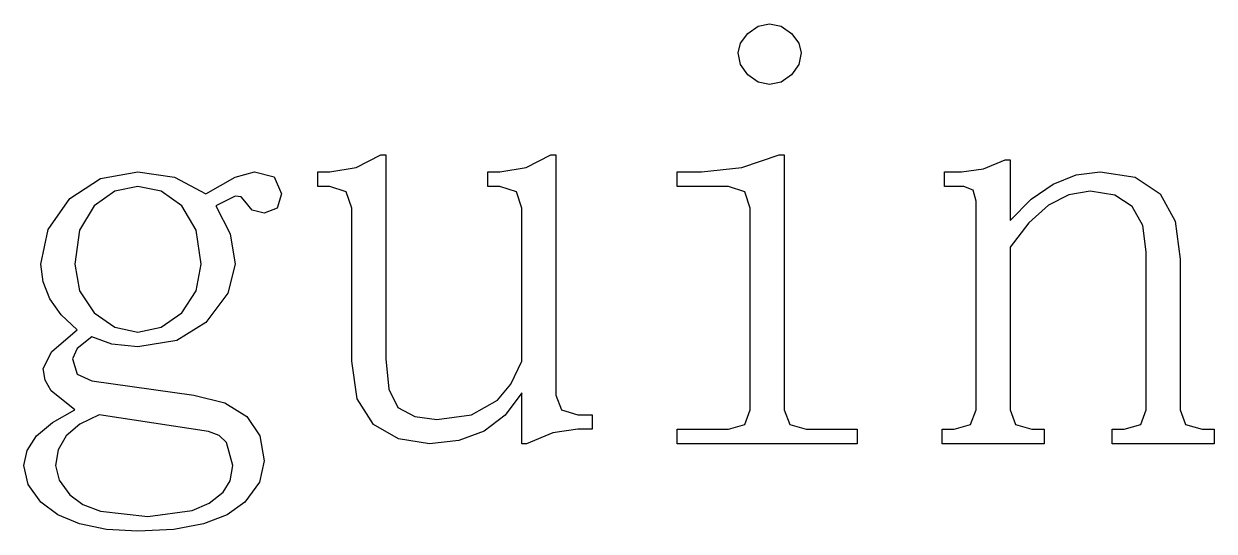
# Model space of a CAD drawing. Extents: x 0 to 621, y -370 to 0.
# Drawn here: x 121.52 to 139.34, y -290.71 to -283.11 of the extents above; entities that cross this region are included whole.
import ezdxf

# ---------------------------------------------------------------- set-up
doc = ezdxf.new("R2010")
doc.units = 0
doc.layers.get('0').update_dxf_attribs({"linetype": 'CONTINUOUS'})

# ---------------------------------------------------------------- blocks, each defined once
blk = doc.blocks.new('BLOCK_1423')
at = {"color": 7}
blk.add_lwpolyline([(123.233, -285.543), (122.888, -285.615)], dxfattribs=at)
blk = doc.blocks.new('BLOCK_1424')
at = {"color": 7}
blk.add_lwpolyline([(122.888, -285.615), (122.579, -285.834)], dxfattribs=at)
blk = doc.blocks.new('BLOCK_1425')
at = {"color": 7}
blk.add_lwpolyline([(122.579, -285.834), (122.36, -286.197)], dxfattribs=at)
blk = doc.blocks.new('BLOCK_1426')
at = {"color": 7}
blk.add_lwpolyline([(122.36, -286.197), (122.288, -286.706)], dxfattribs=at)
blk = doc.blocks.new('BLOCK_1427')
at = {"color": 7}
blk.add_lwpolyline([(122.288, -286.706), (122.36, -287.106)], dxfattribs=at)
blk = doc.blocks.new('BLOCK_1428')
at = {"color": 7}
blk.add_lwpolyline([(122.36, -287.106), (122.579, -287.434)], dxfattribs=at)
blk = doc.blocks.new('BLOCK_1429')
at = {"color": 7}
blk.add_lwpolyline([(122.579, -287.434), (122.888, -287.652)], dxfattribs=at)
blk = doc.blocks.new('BLOCK_1430')
at = {"color": 7}
blk.add_lwpolyline([(122.888, -287.652), (123.233, -287.724)], dxfattribs=at)
blk = doc.blocks.new('BLOCK_1431')
at = {"color": 7}
blk.add_lwpolyline([(123.233, -287.724), (123.579, -287.652)], dxfattribs=at)
blk = doc.blocks.new('BLOCK_1432')
at = {"color": 7}
blk.add_lwpolyline([(123.579, -287.652), (123.888, -287.434)], dxfattribs=at)
blk = doc.blocks.new('BLOCK_1433')
at = {"color": 7}
blk.add_lwpolyline([(123.888, -287.434), (124.106, -287.106)], dxfattribs=at)
blk = doc.blocks.new('BLOCK_1434')
at = {"color": 7}
blk.add_lwpolyline([(124.106, -287.106), (124.179, -286.706)], dxfattribs=at)
blk = doc.blocks.new('BLOCK_1435')
at = {"color": 7}
blk.add_lwpolyline([(124.179, -286.706), (124.106, -286.197)], dxfattribs=at)
blk = doc.blocks.new('BLOCK_1436')
at = {"color": 7}
blk.add_lwpolyline([(124.106, -286.197), (123.888, -285.834)], dxfattribs=at)
blk = doc.blocks.new('BLOCK_1437')
at = {"color": 7}
blk.add_lwpolyline([(123.888, -285.834), (123.579, -285.615)], dxfattribs=at)
blk = doc.blocks.new('BLOCK_1438')
at = {"color": 7}
blk.add_lwpolyline([(123.579, -285.615), (123.233, -285.543)], dxfattribs=at)
blk = doc.blocks.new('BLOCK_1439')
at = {"color": 7}
blk.add_lwpolyline([(122.542, -288.452), (124.07, -288.67)], dxfattribs=at)
blk = doc.blocks.new('BLOCK_1440')
at = {"color": 7}
blk.add_lwpolyline([(124.07, -288.67), (124.531, -288.786)], dxfattribs=at)
blk = doc.blocks.new('BLOCK_1441')
at = {"color": 7}
blk.add_lwpolyline([(124.531, -288.786), (124.86, -288.988)], dxfattribs=at)
blk = doc.blocks.new('BLOCK_1442')
at = {"color": 7}
blk.add_lwpolyline([(124.86, -288.988), (125.058, -289.277)], dxfattribs=at)
blk = doc.blocks.new('BLOCK_1443')
at = {"color": 7}
blk.add_lwpolyline([(125.058, -289.277), (125.124, -289.652)], dxfattribs=at)
blk = doc.blocks.new('BLOCK_1444')
at = {"color": 7}
blk.add_lwpolyline([(125.124, -289.652), (125.051, -289.97)], dxfattribs=at)
blk = doc.blocks.new('BLOCK_1445')
at = {"color": 7}
blk.add_lwpolyline([(125.051, -289.97), (124.833, -290.27)], dxfattribs=at)
blk = doc.blocks.new('BLOCK_1446')
at = {"color": 7}
blk.add_lwpolyline([(124.833, -290.27), (124.57, -290.461)], dxfattribs=at)
blk = doc.blocks.new('BLOCK_1447')
at = {"color": 7}
blk.add_lwpolyline([(124.57, -290.461), (124.215, -290.597)], dxfattribs=at)
blk = doc.blocks.new('BLOCK_1448')
at = {"color": 7}
blk.add_lwpolyline([(124.215, -290.597), (123.77, -290.679)], dxfattribs=at)
blk = doc.blocks.new('BLOCK_1449')
at = {"color": 7}
blk.add_lwpolyline([(123.77, -290.679), (123.233, -290.706)], dxfattribs=at)
blk = doc.blocks.new('BLOCK_1450')
at = {"color": 7}
blk.add_lwpolyline([(123.233, -290.706), (122.76, -290.679)], dxfattribs=at)
blk = doc.blocks.new('BLOCK_1451')
at = {"color": 7}
blk.add_lwpolyline([(122.76, -290.679), (122.36, -290.597)], dxfattribs=at)
blk = doc.blocks.new('BLOCK_1452')
at = {"color": 7}
blk.add_lwpolyline([(122.36, -290.597), (122.033, -290.461)], dxfattribs=at)
blk = doc.blocks.new('BLOCK_1453')
at = {"color": 7}
blk.add_lwpolyline([(122.033, -290.461), (121.779, -290.27)], dxfattribs=at)
blk = doc.blocks.new('BLOCK_1454')
at = {"color": 7}
blk.add_lwpolyline([(121.779, -290.27), (121.588, -290.006)], dxfattribs=at)
blk = doc.blocks.new('BLOCK_1455')
at = {"color": 7}
blk.add_lwpolyline([(121.588, -290.006), (121.524, -289.724)], dxfattribs=at)
blk = doc.blocks.new('BLOCK_1456')
at = {"color": 7}
blk.add_lwpolyline([(121.524, -289.724), (121.572, -289.495)], dxfattribs=at)
blk = doc.blocks.new('BLOCK_1457')
at = {"color": 7}
blk.add_lwpolyline([(121.572, -289.495), (121.715, -289.279)], dxfattribs=at)
blk = doc.blocks.new('BLOCK_1458')
at = {"color": 7}
blk.add_lwpolyline([(121.715, -289.279), (121.954, -289.077)], dxfattribs=at)
blk = doc.blocks.new('BLOCK_1459')
at = {"color": 7}
blk.add_lwpolyline([(121.954, -289.077), (122.288, -288.888)], dxfattribs=at)
blk = doc.blocks.new('BLOCK_1460')
at = {"color": 7}
blk.add_lwpolyline([(122.288, -288.888), (121.933, -288.606)], dxfattribs=at)
blk = doc.blocks.new('BLOCK_1461')
at = {"color": 7}
blk.add_lwpolyline([(121.933, -288.606), (121.845, -288.445)], dxfattribs=at)
blk = doc.blocks.new('BLOCK_1462')
at = {"color": 7}
blk.add_lwpolyline([(121.845, -288.445), (121.815, -288.27)], dxfattribs=at)
blk = doc.blocks.new('BLOCK_1463')
at = {"color": 7}
blk.add_lwpolyline([(121.815, -288.27), (121.942, -288.015)], dxfattribs=at)
blk = doc.blocks.new('BLOCK_1464')
at = {"color": 7}
blk.add_lwpolyline([(121.942, -288.015), (122.324, -287.688)], dxfattribs=at)
blk = doc.blocks.new('BLOCK_1465')
at = {"color": 7}
blk.add_lwpolyline([(122.324, -287.688), (122.085, -287.463)], dxfattribs=at)
blk = doc.blocks.new('BLOCK_1466')
at = {"color": 7}
blk.add_lwpolyline([(122.085, -287.463), (121.915, -287.224)], dxfattribs=at)
blk = doc.blocks.new('BLOCK_1467')
at = {"color": 7}
blk.add_lwpolyline([(121.915, -287.224), (121.813, -286.972)], dxfattribs=at)
blk = doc.blocks.new('BLOCK_1468')
at = {"color": 7}
blk.add_lwpolyline([(121.813, -286.972), (121.779, -286.706)], dxfattribs=at)
blk = doc.blocks.new('BLOCK_1469')
at = {"color": 7}
blk.add_lwpolyline([(121.779, -286.706), (121.888, -286.188)], dxfattribs=at)
blk = doc.blocks.new('BLOCK_1470')
at = {"color": 7}
blk.add_lwpolyline([(121.888, -286.188), (122.215, -285.724)], dxfattribs=at)
blk = doc.blocks.new('BLOCK_1471')
at = {"color": 7}
blk.add_lwpolyline([(122.215, -285.724), (122.67, -285.424)], dxfattribs=at)
blk = doc.blocks.new('BLOCK_1472')
at = {"color": 7}
blk.add_lwpolyline([(122.67, -285.424), (123.233, -285.324)], dxfattribs=at)
blk = doc.blocks.new('BLOCK_1473')
at = {"color": 7}
blk.add_lwpolyline([(123.233, -285.324), (123.779, -285.406)], dxfattribs=at)
blk = doc.blocks.new('BLOCK_1474')
at = {"color": 7}
blk.add_lwpolyline([(123.779, -285.406), (124.251, -285.652)], dxfattribs=at)
blk = doc.blocks.new('BLOCK_1475')
at = {"color": 7}
blk.add_lwpolyline([(124.251, -285.652), (124.688, -285.406)], dxfattribs=at)
blk = doc.blocks.new('BLOCK_1476')
at = {"color": 7}
blk.add_lwpolyline([(124.688, -285.406), (124.979, -285.324)], dxfattribs=at)
blk = doc.blocks.new('BLOCK_1477')
at = {"color": 7}
blk.add_lwpolyline([(124.979, -285.324), (125.27, -285.397)], dxfattribs=at)
blk = doc.blocks.new('BLOCK_1478')
at = {"color": 7}
blk.add_lwpolyline([(125.27, -285.397), (125.379, -285.652)], dxfattribs=at)
blk = doc.blocks.new('BLOCK_1479')
at = {"color": 7}
blk.add_lwpolyline([(125.379, -285.652), (125.315, -285.87)], dxfattribs=at)
blk = doc.blocks.new('BLOCK_1480')
at = {"color": 7}
blk.add_lwpolyline([(125.315, -285.87), (125.124, -285.943)], dxfattribs=at)
blk = doc.blocks.new('BLOCK_1481')
at = {"color": 7}
blk.add_lwpolyline([(125.124, -285.943), (124.942, -285.897)], dxfattribs=at)
blk = doc.blocks.new('BLOCK_1482')
at = {"color": 7}
blk.add_lwpolyline([(124.942, -285.897), (124.833, -285.761)], dxfattribs=at)
blk = doc.blocks.new('BLOCK_1483')
at = {"color": 7}
blk.add_lwpolyline([(124.833, -285.761), (124.779, -285.697)], dxfattribs=at)
blk = doc.blocks.new('BLOCK_1484')
at = {"color": 7}
blk.add_lwpolyline([(124.779, -285.697), (124.688, -285.688)], dxfattribs=at)
blk = doc.blocks.new('BLOCK_1485')
at = {"color": 7}
blk.add_lwpolyline([(124.688, -285.688), (124.397, -285.834)], dxfattribs=at)
blk = doc.blocks.new('BLOCK_1486')
at = {"color": 7}
blk.add_lwpolyline([(124.397, -285.834), (124.615, -286.252)], dxfattribs=at)
blk = doc.blocks.new('BLOCK_1487')
at = {"color": 7}
blk.add_lwpolyline([(124.615, -286.252), (124.688, -286.706)], dxfattribs=at)
blk = doc.blocks.new('BLOCK_1488')
at = {"color": 7}
blk.add_lwpolyline([(124.688, -286.706), (124.579, -287.143)], dxfattribs=at)
blk = doc.blocks.new('BLOCK_1489')
at = {"color": 7}
blk.add_lwpolyline([(124.579, -287.143), (124.251, -287.579)], dxfattribs=at)
blk = doc.blocks.new('BLOCK_1490')
at = {"color": 7}
blk.add_lwpolyline([(124.251, -287.579), (123.815, -287.852)], dxfattribs=at)
blk = doc.blocks.new('BLOCK_1491')
at = {"color": 7}
blk.add_lwpolyline([(123.815, -287.852), (123.233, -287.943)], dxfattribs=at)
blk = doc.blocks.new('BLOCK_1492')
at = {"color": 7}
blk.add_lwpolyline([(123.233, -287.943), (122.842, -287.906)], dxfattribs=at)
blk = doc.blocks.new('BLOCK_1493')
at = {"color": 7}
blk.add_lwpolyline([(122.842, -287.906), (122.542, -287.797)], dxfattribs=at)
blk = doc.blocks.new('BLOCK_1494')
at = {"color": 7}
blk.add_lwpolyline([(122.542, -287.797), (122.324, -287.97)], dxfattribs=at)
blk = doc.blocks.new('BLOCK_1495')
at = {"color": 7}
blk.add_lwpolyline([(122.324, -287.97), (122.251, -288.124)], dxfattribs=at)
blk = doc.blocks.new('BLOCK_1496')
at = {"color": 7}
blk.add_lwpolyline([(122.251, -288.124), (122.324, -288.352)], dxfattribs=at)
blk = doc.blocks.new('BLOCK_1497')
at = {"color": 7}
blk.add_lwpolyline([(122.324, -288.352), (122.542, -288.452)], dxfattribs=at)
blk = doc.blocks.new('BLOCK_1498')
at = {"color": 7}
blk.add_lwpolyline([(124.288, -289.215), (122.651, -288.961)], dxfattribs=at)
blk = doc.blocks.new('BLOCK_1499')
at = {"color": 7}
blk.add_lwpolyline([(122.651, -288.961), (122.365, -289.104)], dxfattribs=at)
blk = doc.blocks.new('BLOCK_1500')
at = {"color": 7}
blk.add_lwpolyline([(122.365, -289.104), (122.16, -289.279)], dxfattribs=at)
blk = doc.blocks.new('BLOCK_1501')
at = {"color": 7}
blk.add_lwpolyline([(122.16, -289.279), (122.038, -289.486)], dxfattribs=at)
blk = doc.blocks.new('BLOCK_1502')
at = {"color": 7}
blk.add_lwpolyline([(122.038, -289.486), (121.997, -289.724)], dxfattribs=at)
blk = doc.blocks.new('BLOCK_1503')
at = {"color": 7}
blk.add_lwpolyline([(121.997, -289.724), (122.051, -289.943)], dxfattribs=at)
blk = doc.blocks.new('BLOCK_1504')
at = {"color": 7}
blk.add_lwpolyline([(122.051, -289.943), (122.215, -290.161)], dxfattribs=at)
blk = doc.blocks.new('BLOCK_1505')
at = {"color": 7}
blk.add_lwpolyline([(122.215, -290.161), (122.41, -290.304)], dxfattribs=at)
blk = doc.blocks.new('BLOCK_1506')
at = {"color": 7}
blk.add_lwpolyline([(122.41, -290.304), (122.67, -290.406)], dxfattribs=at)
blk = doc.blocks.new('BLOCK_1507')
at = {"color": 7}
blk.add_lwpolyline([(122.67, -290.406), (123.379, -290.488)], dxfattribs=at)
blk = doc.blocks.new('BLOCK_1508')
at = {"color": 7}
blk.add_lwpolyline([(123.379, -290.488), (124.042, -290.397)], dxfattribs=at)
blk = doc.blocks.new('BLOCK_1509')
at = {"color": 7}
blk.add_lwpolyline([(124.042, -290.397), (124.299, -290.284)], dxfattribs=at)
blk = doc.blocks.new('BLOCK_1510')
at = {"color": 7}
blk.add_lwpolyline([(124.299, -290.284), (124.506, -290.124)], dxfattribs=at)
blk = doc.blocks.new('BLOCK_1511')
at = {"color": 7}
blk.add_lwpolyline([(124.506, -290.124), (124.615, -289.952)], dxfattribs=at)
blk = doc.blocks.new('BLOCK_1512')
at = {"color": 7}
blk.add_lwpolyline([(124.615, -289.952), (124.651, -289.724)], dxfattribs=at)
blk = doc.blocks.new('BLOCK_1513')
at = {"color": 7}
blk.add_lwpolyline([(124.651, -289.724), (124.56, -289.379)], dxfattribs=at)
blk = doc.blocks.new('BLOCK_1514')
at = {"color": 7}
blk.add_lwpolyline([(124.56, -289.379), (124.447, -289.274)], dxfattribs=at)
blk = doc.blocks.new('BLOCK_1515')
at = {"color": 7}
blk.add_lwpolyline([(124.447, -289.274), (124.288, -289.215)], dxfattribs=at)
blk = doc.blocks.new('BLOCK_1516')
at = {"color": 7}
blk.add_lwpolyline([(126.942, -288.124), (126.988, -288.579)], dxfattribs=at)
blk = doc.blocks.new('BLOCK_1517')
at = {"color": 7}
blk.add_lwpolyline([(126.988, -288.579), (127.124, -288.852)], dxfattribs=at)
blk = doc.blocks.new('BLOCK_1518')
at = {"color": 7}
blk.add_lwpolyline([(127.124, -288.852), (127.379, -288.988)], dxfattribs=at)
blk = doc.blocks.new('BLOCK_1519')
at = {"color": 7}
blk.add_lwpolyline([(127.379, -288.988), (127.706, -289.034)], dxfattribs=at)
blk = doc.blocks.new('BLOCK_1520')
at = {"color": 7}
blk.add_lwpolyline([(127.706, -289.034), (128.224, -288.961)], dxfattribs=at)
blk = doc.blocks.new('BLOCK_1521')
at = {"color": 7}
blk.add_lwpolyline([(128.224, -288.961), (128.615, -288.743)], dxfattribs=at)
blk = doc.blocks.new('BLOCK_1522')
at = {"color": 7}
blk.add_lwpolyline([(128.615, -288.743), (128.815, -288.506)], dxfattribs=at)
blk = doc.blocks.new('BLOCK_1523')
at = {"color": 7}
blk.add_lwpolyline([(128.815, -288.506), (128.979, -288.161)], dxfattribs=at)
blk = doc.blocks.new('BLOCK_1524')
at = {"color": 7}
blk.add_lwpolyline([(128.979, -288.161), (128.979, -285.87)], dxfattribs=at)
blk = doc.blocks.new('BLOCK_1525')
at = {"color": 7}
blk.add_lwpolyline([(128.979, -285.87), (128.897, -285.624)], dxfattribs=at)
blk = doc.blocks.new('BLOCK_1526')
at = {"color": 7}
blk.add_lwpolyline([(128.897, -285.624), (128.651, -285.543)], dxfattribs=at)
blk = doc.blocks.new('BLOCK_1527')
at = {"color": 7}
blk.add_lwpolyline([(128.651, -285.543), (128.47, -285.543)], dxfattribs=at)
blk = doc.blocks.new('BLOCK_1528')
at = {"color": 7}
blk.add_lwpolyline([(128.47, -285.543), (128.47, -285.324)], dxfattribs=at)
blk = doc.blocks.new('BLOCK_1529')
at = {"color": 7}
blk.add_lwpolyline([(128.47, -285.324), (128.651, -285.324)], dxfattribs=at)
blk = doc.blocks.new('BLOCK_1530')
at = {"color": 7}
blk.add_lwpolyline([(128.651, -285.324), (129.042, -285.261)], dxfattribs=at)
blk = doc.blocks.new('BLOCK_1531')
at = {"color": 7}
blk.add_lwpolyline([(129.042, -285.261), (129.415, -285.07)], dxfattribs=at)
blk = doc.blocks.new('BLOCK_1532')
at = {"color": 7}
blk.add_lwpolyline([(129.415, -285.07), (129.488, -285.07)], dxfattribs=at)
blk = doc.blocks.new('BLOCK_1533')
at = {"color": 7}
blk.add_lwpolyline([(129.488, -285.07), (129.488, -288.67)], dxfattribs=at)
blk = doc.blocks.new('BLOCK_1534')
at = {"color": 7}
blk.add_lwpolyline([(129.488, -288.67), (129.57, -288.888)], dxfattribs=at)
blk = doc.blocks.new('BLOCK_1535')
at = {"color": 7}
blk.add_lwpolyline([(129.57, -288.888), (129.815, -288.961)], dxfattribs=at)
blk = doc.blocks.new('BLOCK_1536')
at = {"color": 7}
blk.add_lwpolyline([(129.815, -288.961), (130.033, -288.961)], dxfattribs=at)
blk = doc.blocks.new('BLOCK_1537')
at = {"color": 7}
blk.add_lwpolyline([(130.033, -288.961), (130.033, -289.179)], dxfattribs=at)
blk = doc.blocks.new('BLOCK_1538')
at = {"color": 7}
blk.add_lwpolyline([(130.033, -289.179), (129.815, -289.179)], dxfattribs=at)
blk = doc.blocks.new('BLOCK_1539')
at = {"color": 7}
blk.add_lwpolyline([(129.815, -289.179), (129.442, -289.234)], dxfattribs=at)
blk = doc.blocks.new('BLOCK_1540')
at = {"color": 7}
blk.add_lwpolyline([(129.442, -289.234), (129.051, -289.397)], dxfattribs=at)
blk = doc.blocks.new('BLOCK_1541')
at = {"color": 7}
blk.add_lwpolyline([(129.051, -289.397), (128.979, -289.397)], dxfattribs=at)
blk = doc.blocks.new('BLOCK_1542')
at = {"color": 7}
blk.add_lwpolyline([(128.979, -289.397), (128.979, -288.634)], dxfattribs=at)
blk = doc.blocks.new('BLOCK_1543')
at = {"color": 7}
blk.add_lwpolyline([(128.979, -288.634), (128.729, -288.968)], dxfattribs=at)
blk = doc.blocks.new('BLOCK_1544')
at = {"color": 7}
blk.add_lwpolyline([(128.729, -288.968), (128.415, -289.206)], dxfattribs=at)
blk = doc.blocks.new('BLOCK_1545')
at = {"color": 7}
blk.add_lwpolyline([(128.415, -289.206), (128.038, -289.349)], dxfattribs=at)
blk = doc.blocks.new('BLOCK_1546')
at = {"color": 7}
blk.add_lwpolyline([(128.038, -289.349), (127.597, -289.397)], dxfattribs=at)
blk = doc.blocks.new('BLOCK_1547')
at = {"color": 7}
blk.add_lwpolyline([(127.597, -289.397), (127.133, -289.324)], dxfattribs=at)
blk = doc.blocks.new('BLOCK_1548')
at = {"color": 7}
blk.add_lwpolyline([(127.133, -289.324), (126.76, -289.106)], dxfattribs=at)
blk = doc.blocks.new('BLOCK_1549')
at = {"color": 7}
blk.add_lwpolyline([(126.76, -289.106), (126.515, -288.724)], dxfattribs=at)
blk = doc.blocks.new('BLOCK_1550')
at = {"color": 7}
blk.add_lwpolyline([(126.515, -288.724), (126.433, -288.161)], dxfattribs=at)
blk = doc.blocks.new('BLOCK_1551')
at = {"color": 7}
blk.add_lwpolyline([(126.433, -288.161), (126.433, -285.87)], dxfattribs=at)
blk = doc.blocks.new('BLOCK_1552')
at = {"color": 7}
blk.add_lwpolyline([(126.433, -285.87), (126.351, -285.624)], dxfattribs=at)
blk = doc.blocks.new('BLOCK_1553')
at = {"color": 7}
blk.add_lwpolyline([(126.351, -285.624), (126.106, -285.543)], dxfattribs=at)
blk = doc.blocks.new('BLOCK_1554')
at = {"color": 7}
blk.add_lwpolyline([(126.106, -285.543), (125.924, -285.543)], dxfattribs=at)
blk = doc.blocks.new('BLOCK_1555')
at = {"color": 7}
blk.add_lwpolyline([(125.924, -285.543), (125.924, -285.324)], dxfattribs=at)
blk = doc.blocks.new('BLOCK_1556')
at = {"color": 7}
blk.add_lwpolyline([(125.924, -285.324), (126.106, -285.324)], dxfattribs=at)
blk = doc.blocks.new('BLOCK_1557')
at = {"color": 7}
blk.add_lwpolyline([(126.106, -285.324), (126.497, -285.261)], dxfattribs=at)
blk = doc.blocks.new('BLOCK_1558')
at = {"color": 7}
blk.add_lwpolyline([(126.497, -285.261), (126.87, -285.07)], dxfattribs=at)
blk = doc.blocks.new('BLOCK_1559')
at = {"color": 7}
blk.add_lwpolyline([(126.87, -285.07), (126.942, -285.07)], dxfattribs=at)
blk = doc.blocks.new('BLOCK_1560')
at = {"color": 7}
blk.add_lwpolyline([(126.942, -285.07), (126.942, -288.124)], dxfattribs=at)
blk = doc.blocks.new('BLOCK_1561')
at = {"color": 7}
blk.add_lwpolyline([(133.015, -283.252), (133.124, -283.397)], dxfattribs=at)
blk = doc.blocks.new('BLOCK_1562')
at = {"color": 7}
blk.add_lwpolyline([(133.124, -283.397), (133.16, -283.543)], dxfattribs=at)
blk = doc.blocks.new('BLOCK_1563')
at = {"color": 7}
blk.add_lwpolyline([(133.16, -283.543), (133.124, -283.715)], dxfattribs=at)
blk = doc.blocks.new('BLOCK_1564')
at = {"color": 7}
blk.add_lwpolyline([(133.124, -283.715), (133.015, -283.87)], dxfattribs=at)
blk = doc.blocks.new('BLOCK_1565')
at = {"color": 7}
blk.add_lwpolyline([(133.015, -283.87), (132.86, -283.979)], dxfattribs=at)
blk = doc.blocks.new('BLOCK_1566')
at = {"color": 7}
blk.add_lwpolyline([(132.86, -283.979), (132.688, -284.015)], dxfattribs=at)
blk = doc.blocks.new('BLOCK_1567')
at = {"color": 7}
blk.add_lwpolyline([(132.688, -284.015), (132.515, -283.979)], dxfattribs=at)
blk = doc.blocks.new('BLOCK_1568')
at = {"color": 7}
blk.add_lwpolyline([(132.515, -283.979), (132.36, -283.87)], dxfattribs=at)
blk = doc.blocks.new('BLOCK_1569')
at = {"color": 7}
blk.add_lwpolyline([(132.36, -283.87), (132.251, -283.715)], dxfattribs=at)
blk = doc.blocks.new('BLOCK_1570')
at = {"color": 7}
blk.add_lwpolyline([(132.251, -283.715), (132.215, -283.543)], dxfattribs=at)
blk = doc.blocks.new('BLOCK_1571')
at = {"color": 7}
blk.add_lwpolyline([(132.215, -283.543), (132.251, -283.397)], dxfattribs=at)
blk = doc.blocks.new('BLOCK_1572')
at = {"color": 7}
blk.add_lwpolyline([(132.251, -283.397), (132.36, -283.252)], dxfattribs=at)
blk = doc.blocks.new('BLOCK_1573')
at = {"color": 7}
blk.add_lwpolyline([(132.36, -283.252), (132.515, -283.143)], dxfattribs=at)
blk = doc.blocks.new('BLOCK_1574')
at = {"color": 7}
blk.add_lwpolyline([(132.515, -283.143), (132.688, -283.106)], dxfattribs=at)
blk = doc.blocks.new('BLOCK_1575')
at = {"color": 7}
blk.add_lwpolyline([(132.688, -283.106), (132.86, -283.143)], dxfattribs=at)
blk = doc.blocks.new('BLOCK_1576')
at = {"color": 7}
blk.add_lwpolyline([(132.86, -283.143), (133.015, -283.252)], dxfattribs=at)
blk = doc.blocks.new('BLOCK_1577')
at = {"color": 7}
blk.add_lwpolyline([(132.397, -285.87), (132.315, -285.624)], dxfattribs=at)
blk = doc.blocks.new('BLOCK_1578')
at = {"color": 7}
blk.add_lwpolyline([(132.315, -285.624), (132.07, -285.543)], dxfattribs=at)
blk = doc.blocks.new('BLOCK_1579')
at = {"color": 7}
blk.add_lwpolyline([(132.07, -285.543), (131.306, -285.543)], dxfattribs=at)
blk = doc.blocks.new('BLOCK_1580')
at = {"color": 7}
blk.add_lwpolyline([(131.306, -285.543), (131.306, -285.324)], dxfattribs=at)
blk = doc.blocks.new('BLOCK_1581')
at = {"color": 7}
blk.add_lwpolyline([(131.306, -285.324), (131.67, -285.324)], dxfattribs=at)
blk = doc.blocks.new('BLOCK_1582')
at = {"color": 7}
blk.add_lwpolyline([(131.67, -285.324), (132.27, -285.261)], dxfattribs=at)
blk = doc.blocks.new('BLOCK_1583')
at = {"color": 7}
blk.add_lwpolyline([(132.27, -285.261), (132.833, -285.07)], dxfattribs=at)
blk = doc.blocks.new('BLOCK_1584')
at = {"color": 7}
blk.add_lwpolyline([(132.833, -285.07), (132.906, -285.07)], dxfattribs=at)
blk = doc.blocks.new('BLOCK_1585')
at = {"color": 7}
blk.add_lwpolyline([(132.906, -285.07), (132.906, -288.888)], dxfattribs=at)
blk = doc.blocks.new('BLOCK_1586')
at = {"color": 7}
blk.add_lwpolyline([(132.906, -288.888), (132.988, -289.106)], dxfattribs=at)
blk = doc.blocks.new('BLOCK_1587')
at = {"color": 7}
blk.add_lwpolyline([(132.988, -289.106), (133.233, -289.179)], dxfattribs=at)
blk = doc.blocks.new('BLOCK_1588')
at = {"color": 7}
blk.add_lwpolyline([(133.233, -289.179), (133.997, -289.179)], dxfattribs=at)
blk = doc.blocks.new('BLOCK_1589')
at = {"color": 7}
blk.add_lwpolyline([(133.997, -289.179), (133.997, -289.397)], dxfattribs=at)
blk = doc.blocks.new('BLOCK_1590')
at = {"color": 7}
blk.add_lwpolyline([(133.997, -289.397), (131.306, -289.397)], dxfattribs=at)
blk = doc.blocks.new('BLOCK_1591')
at = {"color": 7}
blk.add_lwpolyline([(131.306, -289.397), (131.306, -289.179)], dxfattribs=at)
blk = doc.blocks.new('BLOCK_1592')
at = {"color": 7}
blk.add_lwpolyline([(131.306, -289.179), (132.07, -289.179)], dxfattribs=at)
blk = doc.blocks.new('BLOCK_1593')
at = {"color": 7}
blk.add_lwpolyline([(132.07, -289.179), (132.315, -289.106)], dxfattribs=at)
blk = doc.blocks.new('BLOCK_1594')
at = {"color": 7}
blk.add_lwpolyline([(132.315, -289.106), (132.397, -288.888)], dxfattribs=at)
blk = doc.blocks.new('BLOCK_1595')
at = {"color": 7}
blk.add_lwpolyline([(132.397, -288.888), (132.397, -285.87)], dxfattribs=at)
blk = doc.blocks.new('BLOCK_1596')
at = {"color": 7}
blk.add_lwpolyline([(135.779, -285.761), (135.733, -285.597)], dxfattribs=at)
blk = doc.blocks.new('BLOCK_1597')
at = {"color": 7}
blk.add_lwpolyline([(135.733, -285.597), (135.597, -285.543)], dxfattribs=at)
blk = doc.blocks.new('BLOCK_1598')
at = {"color": 7}
blk.add_lwpolyline([(135.597, -285.543), (135.306, -285.543)], dxfattribs=at)
blk = doc.blocks.new('BLOCK_1599')
at = {"color": 7}
blk.add_lwpolyline([(135.306, -285.543), (135.306, -285.324)], dxfattribs=at)
blk = doc.blocks.new('BLOCK_1600')
at = {"color": 7}
blk.add_lwpolyline([(135.306, -285.324), (135.56, -285.324)], dxfattribs=at)
blk = doc.blocks.new('BLOCK_1601')
at = {"color": 7}
blk.add_lwpolyline([(135.56, -285.324), (135.888, -285.279)], dxfattribs=at)
blk = doc.blocks.new('BLOCK_1602')
at = {"color": 7}
blk.add_lwpolyline([(135.888, -285.279), (136.215, -285.143)], dxfattribs=at)
blk = doc.blocks.new('BLOCK_1603')
at = {"color": 7}
blk.add_lwpolyline([(136.215, -285.143), (136.288, -285.143)], dxfattribs=at)
blk = doc.blocks.new('BLOCK_1604')
at = {"color": 7}
blk.add_lwpolyline([(136.288, -285.143), (136.288, -286.052)], dxfattribs=at)
blk = doc.blocks.new('BLOCK_1605')
at = {"color": 7}
blk.add_lwpolyline([(136.288, -286.052), (136.604, -285.734)], dxfattribs=at)
blk = doc.blocks.new('BLOCK_1606')
at = {"color": 7}
blk.add_lwpolyline([(136.604, -285.734), (136.933, -285.506)], dxfattribs=at)
blk = doc.blocks.new('BLOCK_1607')
at = {"color": 7}
blk.add_lwpolyline([(136.933, -285.506), (137.276, -285.37)], dxfattribs=at)
blk = doc.blocks.new('BLOCK_1608')
at = {"color": 7}
blk.add_lwpolyline([(137.276, -285.37), (137.633, -285.324)], dxfattribs=at)
blk = doc.blocks.new('BLOCK_1609')
at = {"color": 7}
blk.add_lwpolyline([(137.633, -285.324), (138.158, -285.406)], dxfattribs=at)
blk = doc.blocks.new('BLOCK_1610')
at = {"color": 7}
blk.add_lwpolyline([(138.158, -285.406), (138.533, -285.652)], dxfattribs=at)
blk = doc.blocks.new('BLOCK_1611')
at = {"color": 7}
blk.add_lwpolyline([(138.533, -285.652), (138.758, -286.061)], dxfattribs=at)
blk = doc.blocks.new('BLOCK_1612')
at = {"color": 7}
blk.add_lwpolyline([(138.758, -286.061), (138.833, -286.634)], dxfattribs=at)
blk = doc.blocks.new('BLOCK_1613')
at = {"color": 7}
blk.add_lwpolyline([(138.833, -286.634), (138.833, -288.888)], dxfattribs=at)
blk = doc.blocks.new('BLOCK_1614')
at = {"color": 7}
blk.add_lwpolyline([(138.833, -288.888), (138.915, -289.106)], dxfattribs=at)
blk = doc.blocks.new('BLOCK_1615')
at = {"color": 7}
blk.add_lwpolyline([(138.915, -289.106), (139.16, -289.179)], dxfattribs=at)
blk = doc.blocks.new('BLOCK_1616')
at = {"color": 7}
blk.add_lwpolyline([(139.16, -289.179), (139.342, -289.179)], dxfattribs=at)
blk = doc.blocks.new('BLOCK_1617')
at = {"color": 7}
blk.add_lwpolyline([(139.342, -289.179), (139.342, -289.397)], dxfattribs=at)
blk = doc.blocks.new('BLOCK_1618')
at = {"color": 7}
blk.add_lwpolyline([(139.342, -289.397), (137.815, -289.397)], dxfattribs=at)
blk = doc.blocks.new('BLOCK_1619')
at = {"color": 7}
blk.add_lwpolyline([(137.815, -289.397), (137.815, -289.179)], dxfattribs=at)
blk = doc.blocks.new('BLOCK_1620')
at = {"color": 7}
blk.add_lwpolyline([(137.815, -289.179), (137.997, -289.179)], dxfattribs=at)
blk = doc.blocks.new('BLOCK_1621')
at = {"color": 7}
blk.add_lwpolyline([(137.997, -289.179), (138.242, -289.106)], dxfattribs=at)
blk = doc.blocks.new('BLOCK_1622')
at = {"color": 7}
blk.add_lwpolyline([(138.242, -289.106), (138.324, -288.888)], dxfattribs=at)
blk = doc.blocks.new('BLOCK_1623')
at = {"color": 7}
blk.add_lwpolyline([(138.324, -288.888), (138.324, -286.524)], dxfattribs=at)
blk = doc.blocks.new('BLOCK_1624')
at = {"color": 7}
blk.add_lwpolyline([(138.324, -286.524), (138.272, -286.127)], dxfattribs=at)
blk = doc.blocks.new('BLOCK_1625')
at = {"color": 7}
blk.add_lwpolyline([(138.272, -286.127), (138.115, -285.843)], dxfattribs=at)
blk = doc.blocks.new('BLOCK_1626')
at = {"color": 7}
blk.add_lwpolyline([(138.115, -285.843), (137.854, -285.672)], dxfattribs=at)
blk = doc.blocks.new('BLOCK_1627')
at = {"color": 7}
blk.add_lwpolyline([(137.854, -285.672), (137.488, -285.615)], dxfattribs=at)
blk = doc.blocks.new('BLOCK_1628')
at = {"color": 7}
blk.add_lwpolyline([(137.488, -285.615), (137.167, -285.668)], dxfattribs=at)
blk = doc.blocks.new('BLOCK_1629')
at = {"color": 7}
blk.add_lwpolyline([(137.167, -285.668), (136.86, -285.824)], dxfattribs=at)
blk = doc.blocks.new('BLOCK_1630')
at = {"color": 7}
blk.add_lwpolyline([(136.86, -285.824), (136.567, -286.086)], dxfattribs=at)
blk = doc.blocks.new('BLOCK_1631')
at = {"color": 7}
blk.add_lwpolyline([(136.567, -286.086), (136.288, -286.452)], dxfattribs=at)
blk = doc.blocks.new('BLOCK_1632')
at = {"color": 7}
blk.add_lwpolyline([(136.288, -286.452), (136.288, -288.888)], dxfattribs=at)
blk = doc.blocks.new('BLOCK_1633')
at = {"color": 7}
blk.add_lwpolyline([(136.288, -288.888), (136.37, -289.106)], dxfattribs=at)
blk = doc.blocks.new('BLOCK_1634')
at = {"color": 7}
blk.add_lwpolyline([(136.37, -289.106), (136.615, -289.179)], dxfattribs=at)
blk = doc.blocks.new('BLOCK_1635')
at = {"color": 7}
blk.add_lwpolyline([(136.615, -289.179), (136.797, -289.179)], dxfattribs=at)
blk = doc.blocks.new('BLOCK_1636')
at = {"color": 7}
blk.add_lwpolyline([(136.797, -289.179), (136.797, -289.397)], dxfattribs=at)
blk = doc.blocks.new('BLOCK_1637')
at = {"color": 7}
blk.add_lwpolyline([(136.797, -289.397), (135.27, -289.397)], dxfattribs=at)
blk = doc.blocks.new('BLOCK_1638')
at = {"color": 7}
blk.add_lwpolyline([(135.27, -289.397), (135.27, -289.179)], dxfattribs=at)
blk = doc.blocks.new('BLOCK_1639')
at = {"color": 7}
blk.add_lwpolyline([(135.27, -289.179), (135.451, -289.179)], dxfattribs=at)
blk = doc.blocks.new('BLOCK_1640')
at = {"color": 7}
blk.add_lwpolyline([(135.451, -289.179), (135.697, -289.106)], dxfattribs=at)
blk = doc.blocks.new('BLOCK_1641')
at = {"color": 7}
blk.add_lwpolyline([(135.697, -289.106), (135.779, -288.888)], dxfattribs=at)
blk = doc.blocks.new('BLOCK_1642')
at = {"color": 7}
blk.add_lwpolyline([(135.779, -288.888), (135.779, -285.761)], dxfattribs=at)

msp = doc.modelspace()

# ---------------------------------------------------------------- block references
for name in ['BLOCK_1574', 'BLOCK_1575', 'BLOCK_1572', 'BLOCK_1573', 'BLOCK_1576', 'BLOCK_1561', 'BLOCK_1571', 'BLOCK_1562', 'BLOCK_1570', 'BLOCK_1563', 'BLOCK_1569', 'BLOCK_1564', 'BLOCK_1568', 'BLOCK_1567', 'BLOCK_1566', 'BLOCK_1565', 'BLOCK_1558', 'BLOCK_1559', 'BLOCK_1560', 'BLOCK_1531', 'BLOCK_1532', 'BLOCK_1533', 'BLOCK_1583', 'BLOCK_1584', 'BLOCK_1585', 'BLOCK_1557', 'BLOCK_1530', 'BLOCK_1582', 'BLOCK_1602', 'BLOCK_1603', 'BLOCK_1604', 'BLOCK_1471', 'BLOCK_1472', 'BLOCK_1473', 'BLOCK_1474', 'BLOCK_1475', 'BLOCK_1476', 'BLOCK_1477', 'BLOCK_1478', 'BLOCK_1555', 'BLOCK_1556', 'BLOCK_1528', 'BLOCK_1529', 'BLOCK_1580', 'BLOCK_1581', 'BLOCK_1599', 'BLOCK_1600', 'BLOCK_1601', 'BLOCK_1607', 'BLOCK_1608', 'BLOCK_1609', 'BLOCK_1610', 'BLOCK_1424', 'BLOCK_1423', 'BLOCK_1438', 'BLOCK_1437', 'BLOCK_1554', 'BLOCK_1553', 'BLOCK_1552', 'BLOCK_1527', 'BLOCK_1526', 'BLOCK_1525', 'BLOCK_1579', 'BLOCK_1578', 'BLOCK_1577', 'BLOCK_1598', 'BLOCK_1597', 'BLOCK_1596', 'BLOCK_1606', 'BLOCK_1628', 'BLOCK_1627', 'BLOCK_1470', 'BLOCK_1485', 'BLOCK_1484', 'BLOCK_1483', 'BLOCK_1482', 'BLOCK_1479', 'BLOCK_1642', 'BLOCK_1605', 'BLOCK_1629', 'BLOCK_1626', 'BLOCK_1611', 'BLOCK_1425', 'BLOCK_1436', 'BLOCK_1486', 'BLOCK_1481', 'BLOCK_1480', 'BLOCK_1551', 'BLOCK_1524', 'BLOCK_1595', 'BLOCK_1630', 'BLOCK_1625', 'BLOCK_1631', 'BLOCK_1624', 'BLOCK_1612', 'BLOCK_1469', 'BLOCK_1426', 'BLOCK_1435', 'BLOCK_1487', 'BLOCK_1632', 'BLOCK_1623', 'BLOCK_1613', 'BLOCK_1468', 'BLOCK_1427', 'BLOCK_1434', 'BLOCK_1488', 'BLOCK_1467', 'BLOCK_1466', 'BLOCK_1428', 'BLOCK_1433', 'BLOCK_1489', 'BLOCK_1465', 'BLOCK_1429', 'BLOCK_1432', 'BLOCK_1490', 'BLOCK_1464', 'BLOCK_1430', 'BLOCK_1431', 'BLOCK_1494', 'BLOCK_1493', 'BLOCK_1492', 'BLOCK_1491', 'BLOCK_1463', 'BLOCK_1495', 'BLOCK_1462', 'BLOCK_1496', 'BLOCK_1550', 'BLOCK_1516', 'BLOCK_1523', 'BLOCK_1461', 'BLOCK_1497', 'BLOCK_1439', 'BLOCK_1460', 'BLOCK_1517', 'BLOCK_1522', 'BLOCK_1543', 'BLOCK_1542', 'BLOCK_1440', 'BLOCK_1441', 'BLOCK_1549', 'BLOCK_1521', 'BLOCK_1534', 'BLOCK_1459', 'BLOCK_1499', 'BLOCK_1498', 'BLOCK_1442', 'BLOCK_1518', 'BLOCK_1519', 'BLOCK_1520', 'BLOCK_1544', 'BLOCK_1535', 'BLOCK_1536', 'BLOCK_1537', 'BLOCK_1594', 'BLOCK_1586', 'BLOCK_1641', 'BLOCK_1633', 'BLOCK_1622', 'BLOCK_1614', 'BLOCK_1458', 'BLOCK_1500', 'BLOCK_1548', 'BLOCK_1539', 'BLOCK_1538', 'BLOCK_1591', 'BLOCK_1592', 'BLOCK_1593', 'BLOCK_1587', 'BLOCK_1588', 'BLOCK_1589', 'BLOCK_1638', 'BLOCK_1639', 'BLOCK_1640', 'BLOCK_1634', 'BLOCK_1635', 'BLOCK_1636', 'BLOCK_1619', 'BLOCK_1620', 'BLOCK_1621', 'BLOCK_1615', 'BLOCK_1616', 'BLOCK_1617', 'BLOCK_1457', 'BLOCK_1501', 'BLOCK_1515', 'BLOCK_1514', 'BLOCK_1443', 'BLOCK_1547', 'BLOCK_1546', 'BLOCK_1545', 'BLOCK_1540', 'BLOCK_1456', 'BLOCK_1502', 'BLOCK_1513', 'BLOCK_1541', 'BLOCK_1590', 'BLOCK_1637', 'BLOCK_1618', 'BLOCK_1444', 'BLOCK_1455', 'BLOCK_1503', 'BLOCK_1512', 'BLOCK_1454', 'BLOCK_1504', 'BLOCK_1511', 'BLOCK_1445', 'BLOCK_1505', 'BLOCK_1510', 'BLOCK_1453', 'BLOCK_1506', 'BLOCK_1507', 'BLOCK_1508', 'BLOCK_1509', 'BLOCK_1446', 'BLOCK_1452', 'BLOCK_1451', 'BLOCK_1448', 'BLOCK_1447', 'BLOCK_1450', 'BLOCK_1449']:
    msp.add_blockref(name, (0, 0))

doc.saveas('drawing.dxf')
